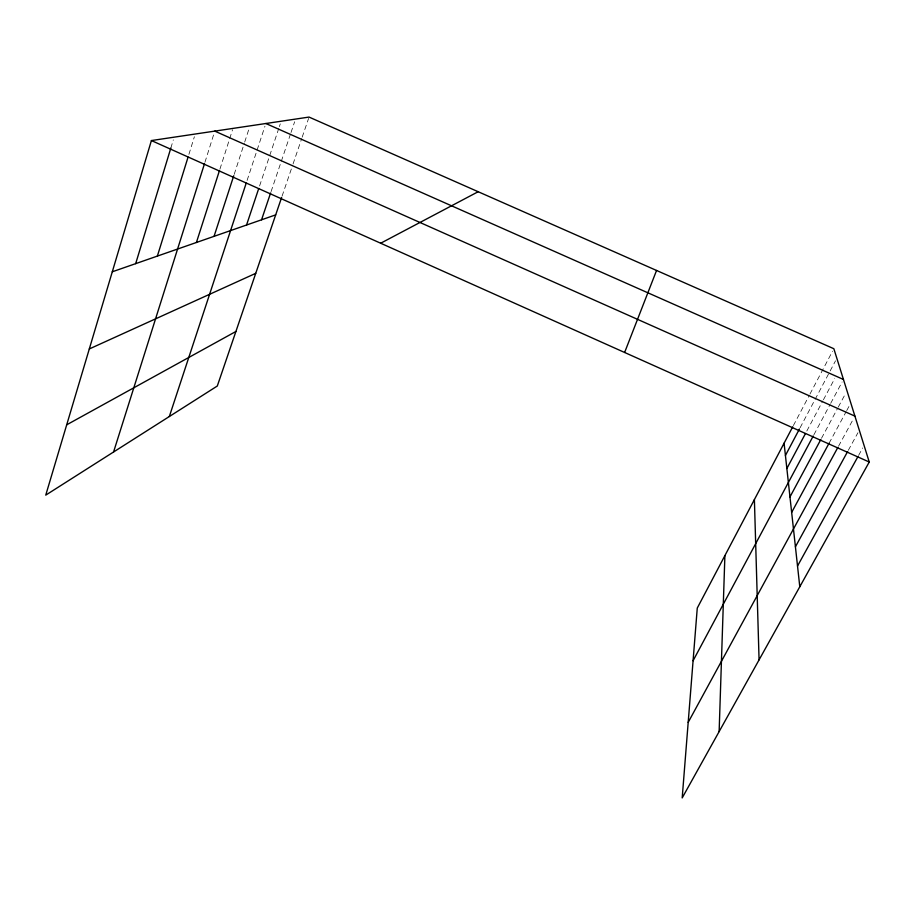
<?xml version="1.0" encoding="UTF-8"?>
<svg xmlns="http://www.w3.org/2000/svg" width="915" height="915" viewBox="0 0 915 915"><rect width="100%" height="100%" fill="white"/><g stroke="black" fill="none" stroke-linecap="round" stroke-linejoin="round"><path stroke-width="0.69" stroke-dasharray="4.58 3.43" d="M170.842 148.047L173.324 139.892M188.913 154.372L194.38 136.747M204.937 162.298L214.339 132.469M219.92 169.149L232.536 129.758M234.194 174.376L244.271 143.392M244.705 142.042L249.086 128.569M247.096 180.438L264.95 126.213M259.597 185.928L278.926 127.963M279.372 126.613L280.276 123.914M271.08 191.601L290.558 133.853M291.016 132.515L294.641 121.764M282.083 196.119L292.594 165.306M293.052 163.968L301.733 138.508M302.19 137.17L308.595 118.412M793.374 425.567L809.295 395.337M809.958 394.068L832.524 351.234M800.122 427.717L829.493 372.188M830.168 370.93L835.509 360.83M806.801 431.034L822.757 401.033M823.42 399.786L834.72 378.536M813.904 434.751L830.019 404.602M830.694 403.343L842.109 381.99M821.51 438.274L837.614 408.319M838.289 407.072L845.666 393.336M829.059 443.26L846.055 411.83M846.73 410.572L850.138 404.281M838.529 446.223L853.546 418.635M848.319 450.294L857.938 432.738M858.59 455.43L862.708 447.973"/><path stroke-width="1.37" d="M719.133 731.588L724.897 555.599M792.71 426.825L697.264 608.075L682.19 797.926L869.25 462.029L833.851 348.718L309.053 117.074L151.398 140.555L45.75 495.129L217.301 386.016L281.626 197.457M135.672 263.646L170.842 148.047M157.369 256.086L188.067 157.083M113.563 451.987L204.514 163.648M196.416 242.486L219.486 170.51M214.053 236.344L233.76 175.726M169.332 416.519L246.204 183.149M246.547 225.021L258.693 188.627M261.553 219.794L270.623 192.939M624.625 352.481L656.558 270.463M785.425 455.476L799.447 428.975M786.854 468.537L805.475 433.538M693.078 660.744L813.229 436.009M789.965 496.937L820.835 439.52M791.658 512.4L829.059 443.26M688.183 722.381L837.843 447.469M795.421 546.793L847.633 451.541M797.525 565.996L857.904 456.676M66.704 424.812L235.898 331.482M380.674 243.23L478.168 191.727M89.304 348.958L255.743 273.333M112.293 271.789L275.678 214.876M265.842 123.502L843.458 379.473M214.773 131.12L854.907 416.119M151.398 140.555L869.25 462.029M784.086 443.203L799.79 586.755M754.395 499.579L759.073 659.864"/></g></svg>
